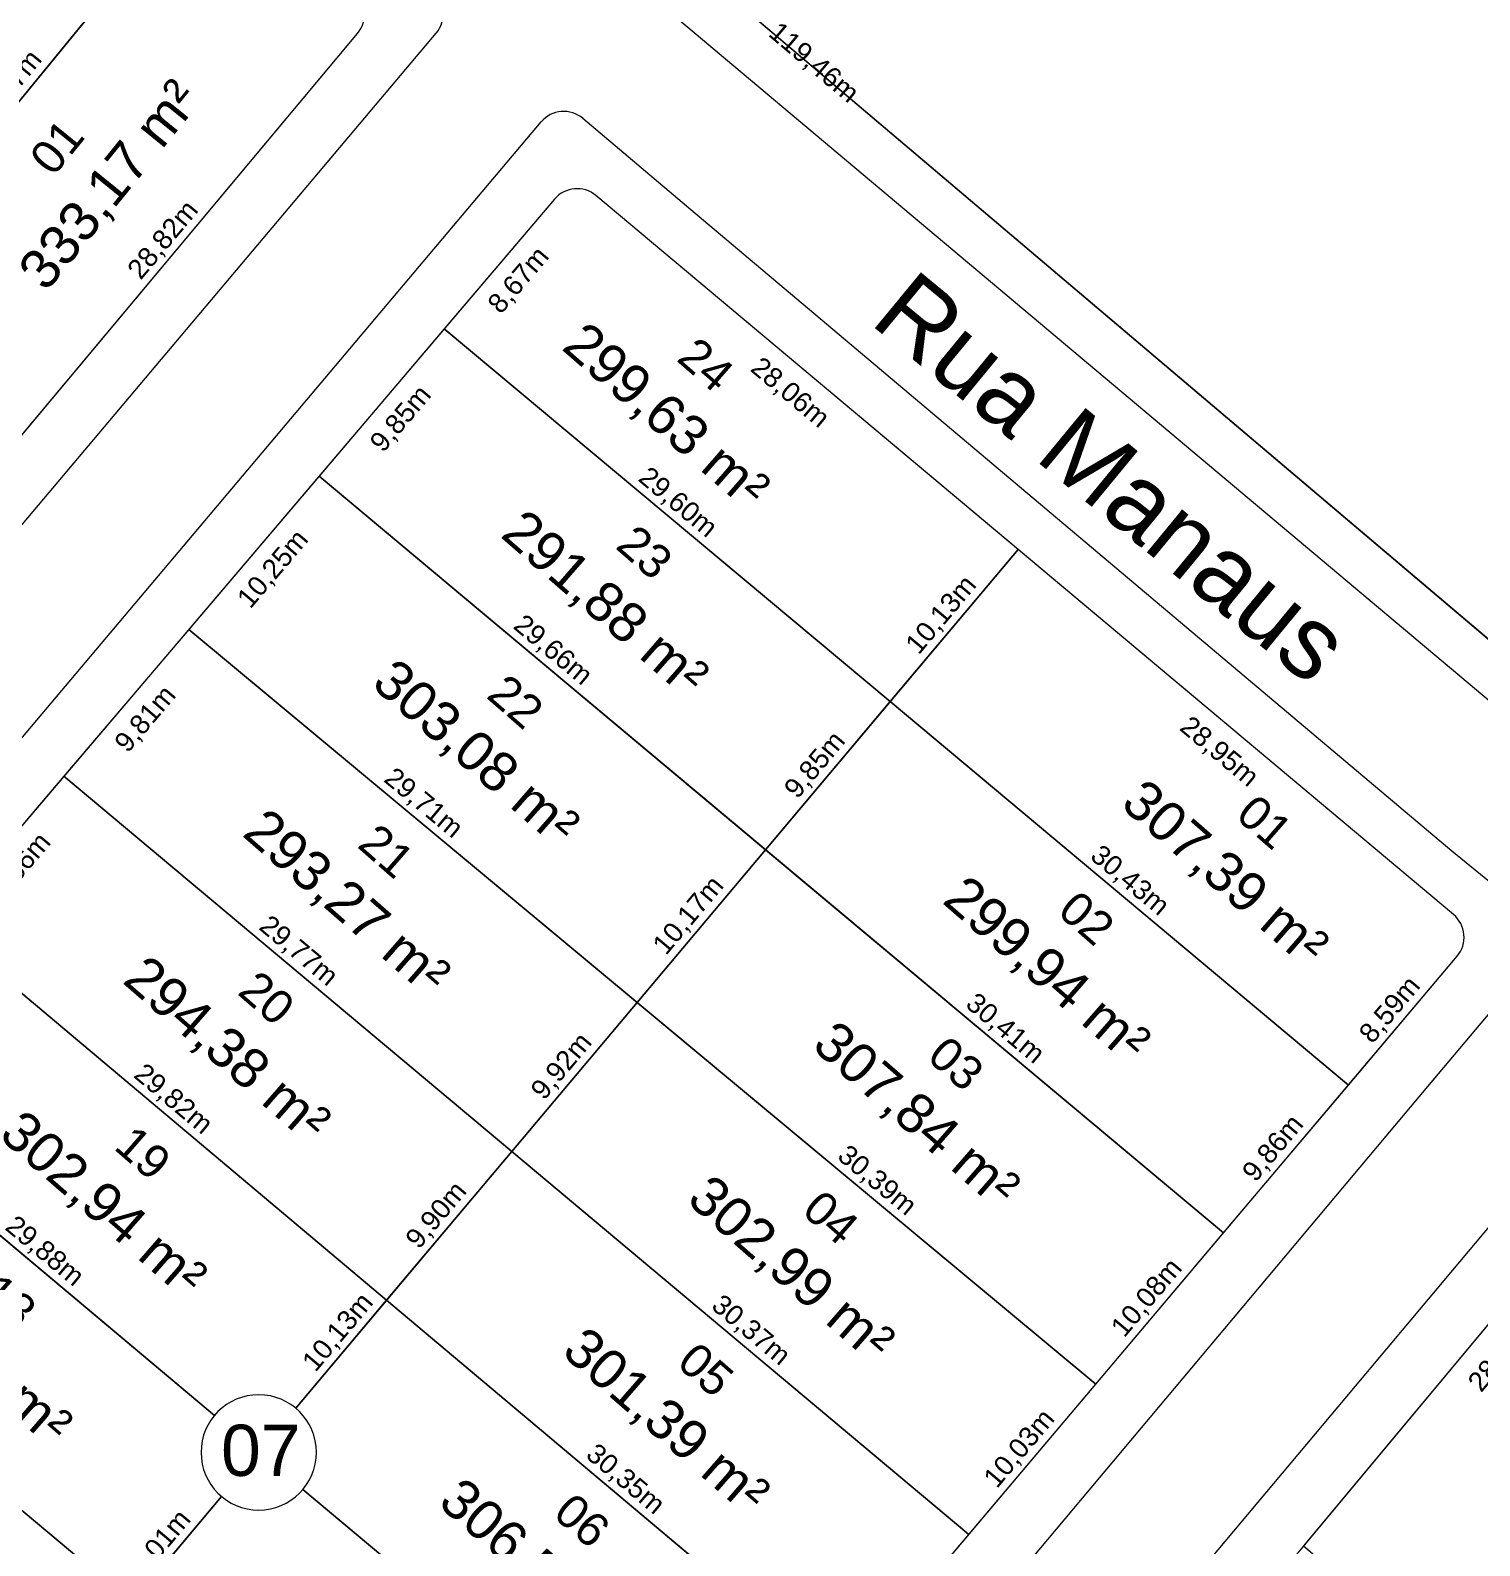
# Model space of a CAD drawing. Header units: metres. Extents: x 3808 to 8215, y 2374 to 6187.
# Drawn here: x 5542.9 to 5616.8, y 3596.4 to 3673.6 of the extents above; entities that cross this region are included whole.
import ezdxf

# ---------------------------------------------------------------- set-up
doc = ezdxf.new("R2010")
doc.units = ezdxf.units.M
for name, color, linetype in [('Areas Lotes', 1, 'Continuous'), ('Calçada', 8, 'Continuous'), ('COTAS', 7, 'Continuous'), ('Fluxo', 170, 'Continuous'), ('Lote', 7, 'Continuous'), ('Nome das Ruas', 7, 'Continuous'), ('Nº Lote', 7, 'Continuous'), ('Nº. quadra', 7, 'Continuous'), ('quadras', 7, 'Continuous')]:
    doc.layers.add(name, color=color, linetype=linetype)
doc.styles.add('Arial', font='arial.ttf')
doc.dimstyles.new('Copy(2) of ISO-25', dxfattribs={"dimtxt": 1, "dimasz": 2.5, "dimexe": 1.25, "dimexo": 0.625, "dimgap": 0.2, "dimtad": 1, "dimtoh": 1, "dimlfac": 1, "dimzin": 1, "dimtxsty": 'Arial', "dimblk": 'NONE', "dimcen": 0, "dimse1": 1, "dimse2": 1, "dimsd1": 1, "dimsd2": 1, "dimclrt": 256, "dimaunit": 1, "dimadec": 3, "dimazin": 0, "dimtfac": 1, "dimtmove": 0, "dimatfit": 3, "dimldrblk": 'NONE', "dimfxl": 1, "dimtolj": 1, "dimtzin": 0, "dimarcsym": 0})

# ---------------------------------------------------------------- blocks, each defined once
blk = doc.blocks.new('*D8033')
at = {"layer": 'Defpoints', "color": 0, "linetype": 'Continuous', "transparency": 16777216}
for p in [(5536.736, 3709.922), (5627.879, 3632.702), (5627.879, 3632.702)]:
    blk.add_point(p, dxfattribs=at)
at = {"layer": 'COTAS', "linetype": 'Continuous', "lineweight": 5, "transparency": 16777216, "insert": (5582.825, 3671.923), "char_height": 1, "attachment_point": 5, "rotation": 319.72754, "style": 'Arial'}
blk.add_mtext('\\A1;119,46m', dxfattribs=at)
blk = doc.blocks.new('_None')
blk = doc.blocks.new('*D8170')
at = {"layer": 'Defpoints', "color": 0, "linetype": 'Continuous', "transparency": 16777216}
for p in [(5625.85, 3618.06), (5627.671, 3616.542), (5607.8, 3596.407)]:
    blk.add_point(p, dxfattribs=at)
at = {"layer": 'COTAS', "linetype": 'Continuous', "lineweight": 5, "transparency": 16777216, "insert": (5618.03, 3606.229), "char_height": 1, "attachment_point": 5, "rotation": 50.18493, "style": 'Arial'}
blk.add_mtext('\\A1;28,19m', dxfattribs=at)
blk = doc.blocks.new('*D8220')
at = {"layer": 'Defpoints', "color": 0, "linetype": 'Continuous', "transparency": 16777216}
for p in [(5590.748, 3596.984), (5590.748, 3596.984), (5584.329, 3589.383)]:
    blk.add_point(p, dxfattribs=at)
at = {"layer": 'COTAS', "linetype": 'Continuous', "lineweight": 5, "transparency": 16777216, "insert": (5586.926, 3593.7), "char_height": 1, "attachment_point": 5, "rotation": 49.8242, "style": 'Arial'}
blk.add_mtext('\\A1;9,95m', dxfattribs=at)
blk = doc.blocks.new('*D8221')
at = {"layer": 'Defpoints', "color": 0, "linetype": 'Continuous', "transparency": 16777216}
for p in [(5597.218, 3604.647), (5597.218, 3604.647), (5590.748, 3596.984)]:
    blk.add_point(p, dxfattribs=at)
at = {"layer": 'COTAS', "linetype": 'Continuous', "lineweight": 5, "transparency": 16777216, "insert": (5593.371, 3601.333), "char_height": 1, "attachment_point": 5, "rotation": 49.8242, "style": 'Arial'}
blk.add_mtext('\\A1;10,03m', dxfattribs=at)
blk = doc.blocks.new('*D8222')
at = {"layer": 'Defpoints', "color": 0, "linetype": 'Continuous', "transparency": 16777216}
for p in [(5603.722, 3612.351), (5603.722, 3612.351), (5597.218, 3604.647)]:
    blk.add_point(p, dxfattribs=at)
at = {"layer": 'COTAS', "linetype": 'Continuous', "lineweight": 5, "transparency": 16777216, "insert": (5599.858, 3609.016), "char_height": 1, "attachment_point": 5, "rotation": 49.8242, "style": 'Arial'}
blk.add_mtext('\\A1;10,08m', dxfattribs=at)
blk = doc.blocks.new('*D8223')
at = {"layer": 'Defpoints', "color": 0, "linetype": 'Continuous', "transparency": 16777216}
for p in [(5610.085, 3619.886), (5610.085, 3619.886), (5603.722, 3612.351)]:
    blk.add_point(p, dxfattribs=at)
at = {"layer": 'COTAS', "linetype": 'Continuous', "lineweight": 5, "transparency": 16777216, "insert": (5606.291, 3616.635), "char_height": 1, "attachment_point": 5, "rotation": 49.8242, "style": 'Arial'}
blk.add_mtext('\\A1;9,86m', dxfattribs=at)
blk = doc.blocks.new('*D8224')
at = {"layer": 'Defpoints', "color": 0, "linetype": 'Continuous', "transparency": 16777216}
for p in [(5615.627, 3626.45), (5615.627, 3626.45), (5610.085, 3619.886)]:
    blk.add_point(p, dxfattribs=at)
at = {"layer": 'COTAS', "linetype": 'Continuous', "lineweight": 5, "transparency": 16777216, "insert": (5612.244, 3623.685), "char_height": 1, "attachment_point": 5, "rotation": 49.8242, "style": 'Arial'}
blk.add_mtext('\\A1;8,59m', dxfattribs=at)
blk = doc.blocks.new('*D8230')
at = {"layer": 'Defpoints', "color": 0, "linetype": 'Continuous', "transparency": 16777216}
for p in [(5554.582, 3601.171), (5554.582, 3601.171), (5548.142, 3593.513)]:
    blk.add_point(p, dxfattribs=at)
at = {"layer": 'COTAS', "linetype": 'Continuous', "lineweight": 5, "transparency": 16777216, "insert": (5549.367, 3596.214), "char_height": 1, "attachment_point": 5, "rotation": 49.9388, "style": 'Arial'}
blk.add_mtext('\\A1;10,01m', dxfattribs=at)
blk = doc.blocks.new('*D8231')
at = {"layer": 'Defpoints', "color": 0, "linetype": 'Continuous', "transparency": 16777216}
for p in [(5561.099, 3608.921), (5561.099, 3608.921), (5554.582, 3601.171)]:
    blk.add_point(p, dxfattribs=at)
at = {"layer": 'COTAS', "linetype": 'Continuous', "lineweight": 5, "transparency": 16777216, "insert": (5558.658, 3607.262), "char_height": 1, "attachment_point": 5, "rotation": 49.9388, "style": 'Arial'}
blk.add_mtext('\\A1;10,13m', dxfattribs=at)
blk = doc.blocks.new('*D8232')
at = {"layer": 'Defpoints', "color": 0, "linetype": 'Continuous', "transparency": 16777216}
for p in [(5567.473, 3616.5), (5567.473, 3616.5), (5561.099, 3608.921)]:
    blk.add_point(p, dxfattribs=at)
at = {"layer": 'COTAS', "linetype": 'Continuous', "lineweight": 5, "transparency": 16777216, "insert": (5563.673, 3613.226), "char_height": 1, "attachment_point": 5, "rotation": 49.9388, "style": 'Arial'}
blk.add_mtext('\\A1;9,90m', dxfattribs=at)
blk = doc.blocks.new('*D8233')
at = {"layer": 'Defpoints', "color": 0, "linetype": 'Continuous', "transparency": 16777216}
for p in [(5573.855, 3624.089), (5573.855, 3624.089), (5567.473, 3616.5)]:
    blk.add_point(p, dxfattribs=at)
at = {"layer": 'COTAS', "linetype": 'Continuous', "lineweight": 5, "transparency": 16777216, "insert": (5570.051, 3620.81), "char_height": 1, "attachment_point": 5, "rotation": 49.9388, "style": 'Arial'}
blk.add_mtext('\\A1;9,92m', dxfattribs=at)
blk = doc.blocks.new('*D8234')
at = {"layer": 'Defpoints', "color": 0, "linetype": 'Continuous', "transparency": 16777216}
for p in [(5580.399, 3631.871), (5580.399, 3631.871), (5573.855, 3624.089)]:
    blk.add_point(p, dxfattribs=at)
at = {"layer": 'COTAS', "linetype": 'Continuous', "lineweight": 5, "transparency": 16777216, "insert": (5576.514, 3628.496), "char_height": 1, "attachment_point": 5, "rotation": 49.9388, "style": 'Arial'}
blk.add_mtext('\\A1;10,17m', dxfattribs=at)
blk = doc.blocks.new('*D8235')
at = {"layer": 'Defpoints', "color": 0, "linetype": 'Continuous', "transparency": 16777216}
for p in [(5586.741, 3639.413), (5586.741, 3639.413), (5580.399, 3631.871)]:
    blk.add_point(p, dxfattribs=at)
at = {"layer": 'COTAS', "linetype": 'Continuous', "lineweight": 5, "transparency": 16777216, "insert": (5582.957, 3636.158), "char_height": 1, "attachment_point": 5, "rotation": 49.9388, "style": 'Arial'}
blk.add_mtext('\\A1;9,85m', dxfattribs=at)
blk = doc.blocks.new('*D8236')
at = {"layer": 'Defpoints', "color": 0, "linetype": 'Continuous', "transparency": 16777216}
for p in [(5593.261, 3647.167), (5593.261, 3647.167), (5586.741, 3639.413)]:
    blk.add_point(p, dxfattribs=at)
at = {"layer": 'COTAS', "linetype": 'Continuous', "lineweight": 5, "transparency": 16777216, "insert": (5589.388, 3643.806), "char_height": 1, "attachment_point": 5, "rotation": 49.9388, "style": 'Arial'}
blk.add_mtext('\\A1;10,13m', dxfattribs=at)
blk = doc.blocks.new('*D8244')
at = {"layer": 'Defpoints', "color": 0, "linetype": 'Continuous', "transparency": 16777216}
for p in [(5544.662, 3635.625), (5546.288, 3634.243), (5538.276, 3628.115)]:
    blk.add_point(p, dxfattribs=at)
at = {"layer": 'COTAS', "linetype": 'Continuous', "lineweight": 5, "transparency": 16777216, "insert": (5542.485, 3631.007), "char_height": 1, "attachment_point": 5, "rotation": 49.62396, "style": 'Arial'}
blk.add_mtext('\\A1;9,86m', dxfattribs=at)
blk = doc.blocks.new('*D8245')
at = {"layer": 'Defpoints', "color": 0, "linetype": 'Continuous', "transparency": 16777216}
for p in [(5551.015, 3643.096), (5552.641, 3641.713), (5544.662, 3635.625)]:
    blk.add_point(p, dxfattribs=at)
at = {"layer": 'COTAS', "linetype": 'Continuous', "lineweight": 5, "transparency": 16777216, "insert": (5548.854, 3638.497), "char_height": 1, "attachment_point": 5, "rotation": 49.62396, "style": 'Arial'}
blk.add_mtext('\\A1;9,81m', dxfattribs=at)
blk = doc.blocks.new('*D8246')
at = {"layer": 'Defpoints', "color": 0, "linetype": 'Continuous', "transparency": 16777216}
for p in [(5557.656, 3650.906), (5559.282, 3649.523), (5551.015, 3643.096)]:
    blk.add_point(p, dxfattribs=at)
at = {"layer": 'COTAS', "linetype": 'Continuous', "lineweight": 5, "transparency": 16777216, "insert": (5555.351, 3646.137), "char_height": 1, "attachment_point": 5, "rotation": 49.62396, "style": 'Arial'}
blk.add_mtext('\\A1;10,25m', dxfattribs=at)
blk = doc.blocks.new('*D8247')
at = {"layer": 'Defpoints', "color": 0, "linetype": 'Continuous', "transparency": 16777216}
for p in [(5564.035, 3658.407), (5565.661, 3657.025), (5557.656, 3650.906)]:
    blk.add_point(p, dxfattribs=at)
at = {"layer": 'COTAS', "linetype": 'Continuous', "lineweight": 5, "transparency": 16777216, "insert": (5561.861, 3653.793), "char_height": 1, "attachment_point": 5, "rotation": 49.62396, "style": 'Arial'}
blk.add_mtext('\\A1;9,85m', dxfattribs=at)
blk = doc.blocks.new('*D8248')
at = {"layer": 'Defpoints', "color": 0, "linetype": 'Continuous', "transparency": 16777216}
for p in [(5569.655, 3665.016), (5571.28, 3663.633), (5564.035, 3658.407)]:
    blk.add_point(p, dxfattribs=at)
at = {"layer": 'COTAS', "linetype": 'Continuous', "lineweight": 5, "transparency": 16777216, "insert": (5567.861, 3660.848), "char_height": 1, "attachment_point": 5, "rotation": 49.62396, "style": 'Arial'}
blk.add_mtext('\\A1;8,67m', dxfattribs=at)
blk = doc.blocks.new('*D8257')
at = {"layer": 'Defpoints', "color": 0, "linetype": 'Continuous', "transparency": 16777216}
for p in [(5525.187, 3612.723), (5548.142, 3593.513), (5548.142, 3593.513)]:
    blk.add_point(p, dxfattribs=at)
at = {"layer": 'COTAS', "linetype": 'Continuous', "lineweight": 5, "transparency": 16777216, "insert": (5537.179, 3603.732), "char_height": 1, "attachment_point": 5, "rotation": 320.07525, "style": 'Arial'}
blk.add_mtext('\\A1;29,93m', dxfattribs=at)
blk = doc.blocks.new('*D8259')
at = {"layer": 'Defpoints', "color": 0, "linetype": 'Continuous', "transparency": 16777216}
for p in [(5531.687, 3620.366), (5554.582, 3601.171), (5554.582, 3601.171)]:
    blk.add_point(p, dxfattribs=at)
at = {"layer": 'COTAS', "linetype": 'Continuous', "lineweight": 5, "transparency": 16777216, "insert": (5543.649, 3611.382), "char_height": 1, "attachment_point": 5, "rotation": 320.02532, "style": 'Arial'}
blk.add_mtext('\\A1;29,88m', dxfattribs=at)
blk = doc.blocks.new('*D8260')
at = {"layer": 'Defpoints', "color": 0, "linetype": 'Continuous', "transparency": 16777216}
for p in [(5554.582, 3601.171), (5577.828, 3581.683), (5577.828, 3581.683)]:
    blk.add_point(p, dxfattribs=at)
at = {"layer": 'COTAS', "linetype": 'Continuous', "lineweight": 5, "transparency": 16777216, "insert": (5566.72, 3592.041), "char_height": 1, "attachment_point": 5, "rotation": 320.02532, "style": 'Arial'}
blk.add_mtext('\\A1;30,33m', dxfattribs=at)
blk = doc.blocks.new('*D8261')
at = {"layer": 'Defpoints', "color": 0, "linetype": 'Continuous', "transparency": 16777216}
for p in [(5538.276, 3628.115), (5561.099, 3608.921), (5561.099, 3608.921)]:
    blk.add_point(p, dxfattribs=at)
at = {"layer": 'COTAS', "linetype": 'Continuous', "lineweight": 5, "transparency": 16777216, "insert": (5550.203, 3619.131), "char_height": 1, "attachment_point": 5, "rotation": 319.93459, "style": 'Arial'}
blk.add_mtext('\\A1;29,82m', dxfattribs=at)
blk = doc.blocks.new('*D8262')
at = {"layer": 'Defpoints', "color": 0, "linetype": 'Continuous', "transparency": 16777216}
for p in [(5561.099, 3608.921), (5584.329, 3589.383), (5584.329, 3589.383)]:
    blk.add_point(p, dxfattribs=at)
at = {"layer": 'COTAS', "linetype": 'Continuous', "lineweight": 5, "transparency": 16777216, "insert": (5573.23, 3599.765), "char_height": 1, "attachment_point": 5, "rotation": 319.93459, "style": 'Arial'}
blk.add_mtext('\\A1;30,35m', dxfattribs=at)
blk = doc.blocks.new('*D8263')
at = {"layer": 'Defpoints', "color": 0, "linetype": 'Continuous', "transparency": 16777216}
for p in [(5567.473, 3616.5), (5567.473, 3616.5), (5590.748, 3596.984)]:
    blk.add_point(p, dxfattribs=at)
at = {"layer": 'COTAS', "linetype": 'Continuous', "lineweight": 5, "transparency": 16777216, "insert": (5579.625, 3607.356), "char_height": 1, "attachment_point": 5, "rotation": 320.02134, "style": 'Arial'}
blk.add_mtext('\\A1;30,37m', dxfattribs=at)
blk = doc.blocks.new('*D8264')
at = {"layer": 'Defpoints', "color": 0, "linetype": 'Continuous', "transparency": 16777216}
for p in [(5544.662, 3635.625), (5544.662, 3635.625), (5567.473, 3616.5)]:
    blk.add_point(p, dxfattribs=at)
at = {"layer": 'COTAS', "linetype": 'Continuous', "lineweight": 5, "transparency": 16777216, "insert": (5556.582, 3626.676), "char_height": 1, "attachment_point": 5, "rotation": 320.02134, "style": 'Arial'}
blk.add_mtext('\\A1;29,77m', dxfattribs=at)
blk = doc.blocks.new('*D8265')
at = {"layer": 'Defpoints', "color": 0, "linetype": 'Continuous', "transparency": 16777216}
for p in [(5551.015, 3643.096), (5573.855, 3624.089), (5573.855, 3624.089)]:
    blk.add_point(p, dxfattribs=at)
at = {"layer": 'COTAS', "linetype": 'Continuous', "lineweight": 5, "transparency": 16777216, "insert": (5562.947, 3634.208), "char_height": 1, "attachment_point": 5, "rotation": 320.23366, "style": 'Arial'}
blk.add_mtext('\\A1;29,71m', dxfattribs=at)
blk = doc.blocks.new('*D8266')
at = {"layer": 'Defpoints', "color": 0, "linetype": 'Continuous', "transparency": 16777216}
for p in [(5573.855, 3624.089), (5597.218, 3604.647), (5597.218, 3604.647)]:
    blk.add_point(p, dxfattribs=at)
at = {"layer": 'COTAS', "linetype": 'Continuous', "lineweight": 5, "transparency": 16777216, "insert": (5586.048, 3614.984), "char_height": 1, "attachment_point": 5, "rotation": 320.23366, "style": 'Arial'}
blk.add_mtext('\\A1;30,39m', dxfattribs=at)
blk = doc.blocks.new('*D8267')
at = {"layer": 'Defpoints', "color": 0, "linetype": 'Continuous', "transparency": 16777216}
for p in [(5580.399, 3631.871), (5580.399, 3631.871), (5603.722, 3612.351)]:
    blk.add_point(p, dxfattribs=at)
at = {"layer": 'COTAS', "linetype": 'Continuous', "lineweight": 5, "transparency": 16777216, "insert": (5592.574, 3622.725), "char_height": 1, "attachment_point": 5, "rotation": 320.07203, "style": 'Arial'}
blk.add_mtext('\\A1;30,41m', dxfattribs=at)
blk = doc.blocks.new('*D8268')
at = {"layer": 'Defpoints', "color": 0, "linetype": 'Continuous', "transparency": 16777216}
for p in [(5557.656, 3650.906), (5557.656, 3650.906), (5580.399, 3631.871)]:
    blk.add_point(p, dxfattribs=at)
at = {"layer": 'COTAS', "linetype": 'Continuous', "lineweight": 5, "transparency": 16777216, "insert": (5569.541, 3642.003), "char_height": 1, "attachment_point": 5, "rotation": 320.07203, "style": 'Arial'}
blk.add_mtext('\\A1;29,66m', dxfattribs=at)
blk = doc.blocks.new('*D8269')
at = {"layer": 'Defpoints', "color": 0, "linetype": 'Continuous', "transparency": 16777216}
for p in [(5564.035, 3658.407), (5586.741, 3639.413), (5586.741, 3639.413)]:
    blk.add_point(p, dxfattribs=at)
at = {"layer": 'COTAS', "linetype": 'Continuous', "lineweight": 5, "transparency": 16777216, "insert": (5575.902, 3649.525), "char_height": 1, "attachment_point": 5, "rotation": 320.08731, "style": 'Arial'}
blk.add_mtext('\\A1;29,60m', dxfattribs=at)
blk = doc.blocks.new('*D8270')
at = {"layer": 'Defpoints', "color": 0, "linetype": 'Continuous', "transparency": 16777216}
for p in [(5586.741, 3639.413), (5610.085, 3619.886), (5610.085, 3619.886)]:
    blk.add_point(p, dxfattribs=at)
at = {"layer": 'COTAS', "linetype": 'Continuous', "lineweight": 5, "transparency": 16777216, "insert": (5598.927, 3630.264), "char_height": 1, "attachment_point": 5, "rotation": 320.08731, "style": 'Arial'}
blk.add_mtext('\\A1;30,43m', dxfattribs=at)
blk = doc.blocks.new('*D8271')
at = {"layer": 'Defpoints', "color": 0, "linetype": 'Continuous', "transparency": 16777216}
for p in [(5571.761, 3665.194), (5593.261, 3647.167), (5591.853, 3645.487)]:
    blk.add_point(p, dxfattribs=at)
at = {"layer": 'COTAS', "linetype": 'Continuous', "lineweight": 5, "transparency": 16777216, "insert": (5581.617, 3655.114), "char_height": 1, "attachment_point": 5, "rotation": 320.02192, "style": 'Arial'}
blk.add_mtext('\\A1;28,06m', dxfattribs=at)
blk = doc.blocks.new('*D8272')
at = {"layer": 'Defpoints', "color": 0, "linetype": 'Continuous', "transparency": 16777216}
for p in [(5593.261, 3647.167), (5615.444, 3628.567), (5614.056, 3626.912)]:
    blk.add_point(p, dxfattribs=at)
at = {"layer": 'COTAS', "linetype": 'Continuous', "lineweight": 5, "transparency": 16777216, "insert": (5603.479, 3636.825), "char_height": 1, "attachment_point": 5, "rotation": 320.02192, "style": 'Arial'}
blk.add_mtext('\\A1;28,95m', dxfattribs=at)
blk = doc.blocks.new('*D8308')
at = {"layer": 'Defpoints', "color": 0, "linetype": 'Continuous', "transparency": 16777216}
for p in [(5559.611, 3673.444), (5559.611, 3673.444), (5541.125, 3651.333)]:
    blk.add_point(p, dxfattribs=at)
at = {"layer": 'COTAS', "linetype": 'Continuous', "lineweight": 5, "transparency": 16777216, "insert": (5549.753, 3662.902), "char_height": 1, "attachment_point": 5, "rotation": 50.10255, "style": 'Arial'}
blk.add_mtext('\\A1;28,82m', dxfattribs=at)
blk = doc.blocks.new('*D8385')
at = {"layer": 'Defpoints', "color": 0, "linetype": 'Continuous', "transparency": 16777216}
for p in [(5552.018, 3681.762), (5552.018, 3681.762), (5532.826, 3658.349)]:
    blk.add_point(p, dxfattribs=at)
at = {"layer": 'COTAS', "linetype": 'Continuous', "lineweight": 5, "transparency": 16777216, "insert": (5541.803, 3670.563), "char_height": 1, "attachment_point": 5, "rotation": 50.65796, "style": 'Arial'}
blk.add_mtext('\\A1;30,27m', dxfattribs=at)

msp = doc.modelspace()

# ---------------------------------------------------------------- hatches: boundary and pattern name
at = {"layer": 'Fluxo', "lineweight": 5}
h = msp.add_hatch(dxfattribs=at)
h.set_pattern_fill('ANSI32', color=256, scale=0.15)
h.set_pattern_definition([(45, (-581.274, 256.0805), (-1.01027881, 1.01027881), []), (45, (-580.6005, 256.0805), (-1.01027881, 1.01027881), [])])
edge = h.paths.add_edge_path()
edge.add_arc((6409.322, 3934.822), 605.94, 215.558436, 220.888153)
edge.add_arc((6409.322, 3934.822), 601.94, 215.558436, 220.888153)
edge.add_line((5951.237, 3538.183), (5954.261, 3540.801))
edge.add_arc((10925.118, 7550.386), 6385.997, 217.3930198, 218.3872368)
edge.add_arc((10925.118, 7550.386), 6389.997, 217.3930198, 218.3872368)
edge.add_arc((8022.058, 5423.597), 2788.956, 216.17081, 218.897105)
edge.add_arc((8022.058, 5423.597), 2792.956, 216.17081, 218.897105)
edge.add_arc((6561.25, 4446.689), 1035.746, 216.369866, 220.234553)
edge.add_arc((6561.25, 4446.689), 1039.746, 216.369866, 220.234553)
edge.add_line((5727.223, 3832.546), (5655.544, 3923.802))
edge.add_line((5724.078, 3830.075), (5652.399, 3921.332))
edge.add_line((5655.674, 3923.617), (5438.849, 4274.969))
edge.add_line((5652.27, 3921.517), (5435.445, 4272.868))

# ---------------------------------------------------------------- linework, layer by layer
at = {"layer": 'Calçada', "linetype": 'Continuous', "lineweight": 5}
for p, q in [((5490.049, 3586.204), (5563.623, 3673.462)), ((5571.087, 3669.129), (5576.587, 3664.491)), ((5495.442, 3581.741), (5568.974, 3668.949)), ((5576.587, 3664.491), (5615.349, 3631.821)), ((5615.349, 3631.821), (5619.422, 3628.49)), ((5619.621, 3626.364), (5614.119, 3619.81)), ((5614.119, 3619.81), (5546.579, 3539.306))]:
    msp.add_line(p, q, dxfattribs=at)
at = {"layer": 'Calçada', "linetype": 'Continuous', "lineweight": 5, "flags": 128}
for points in [[(5520.109, 3721.115), (5623.951, 3633.855, 0.414336), (5626.065, 3634.039), (5632.792, 3642.051), (5679.421, 3697.953), (5696.119, 3718.559), (5753.442, 3788.872)], [(5596.688, 3486.736, -0.416095), (5594.564, 3486.599), (5589.796, 3490.818), (5551.522, 3522.744), (5547.087, 3526.188, -0.416011), (5546.828, 3528.3), (5552.013, 3534.892), (5619.481, 3615.311), (5625.066, 3621.962, -0.410428), (5627.164, 3622.159), (5632.844, 3617.514), (5670.808, 3584.857), (5674.914, 3581.443, -0.407932), (5675.128, 3579.355), (5671.497, 3574.792), (5599.98, 3490.507), (5596.688, 3486.736)]]:
    msp.add_lwpolyline(points, format="xyb", dxfattribs=at)
at = {"layer": 'Calçada', "linetype": 'Continuous', "lineweight": 5}
for centre, start, end in [((5562.476, 3674.429), 319.86326, 49.85713), ((5570.12, 3667.982), 49.85713, 139.86326)]:
    msp.add_arc(centre, 1.5, start, end, dxfattribs=at)
at = {"layer": 'Lote', "linetype": 'Continuous', "lineweight": 5}
for p, q in [((5532.826, 3658.349), (5552.018, 3681.762)), ((5610.085, 3619.886), (5564.035, 3658.407)), ((5603.722, 3612.351), (5557.656, 3650.906)), ((5593.261, 3647.167), (5556.473, 3603.419)), ((5551.015, 3643.096), (5597.218, 3604.647)), ((5590.748, 3596.984), (5544.662, 3635.625)), ((5538.276, 3628.115), (5584.329, 3589.383)), ((5552.331, 3603.058), (5531.687, 3620.366)), ((5525.187, 3612.723), (5571.39, 3574.058)), ((5552.692, 3598.923), (5515.38, 3554.552)), ((5577.828, 3581.683), (5556.833, 3599.284))]:
    msp.add_line(p, q, dxfattribs=at)
at = {"layer": 'Lote', "linetype": 'Continuous', "lineweight": 5, "flags": 128}
for points in [[(5552.018, 3681.762), (5542.885, 3689.416), (5523.726, 3666.043), (5532.826, 3658.349)], [(5586.741, 3639.413), (5564.035, 3658.407), (5557.656, 3650.906), (5580.399, 3631.871)], [(5573.855, 3624.089), (5580.399, 3631.871), (5557.656, 3650.906), (5551.015, 3643.096)], [(5573.855, 3624.089), (5551.015, 3643.096), (5544.662, 3635.625), (5567.473, 3616.5)], [(5603.722, 3612.351), (5610.085, 3619.886), (5586.741, 3639.413), (5580.399, 3631.871)], [(5567.473, 3616.5), (5544.662, 3635.625), (5538.276, 3628.115), (5561.099, 3608.921)], [(5573.855, 3624.089), (5597.218, 3604.647), (5603.722, 3612.351), (5580.399, 3631.871)], [(5590.748, 3596.984), (5597.218, 3604.647), (5573.855, 3624.089), (5567.473, 3616.5)], [(5561.099, 3608.921), (5584.329, 3589.383), (5590.748, 3596.984), (5567.473, 3616.5)], [(5525.187, 3612.723), (5518.804, 3605.216), (5541.667, 3585.813), (5548.142, 3593.513)]]:
    msp.add_lwpolyline(points, close=True, dxfattribs=at)
for points in [[(5532.826, 3658.349), (5541.125, 3651.333), (5559.611, 3673.444, 0.413871), (5559.423, 3675.556), (5552.018, 3681.762)], [(5586.741, 3639.413), (5593.261, 3647.167), (5571.761, 3665.194, 0.412181), (5569.655, 3665.016), (5564.035, 3658.407)], [(5610.085, 3619.886), (5615.627, 3626.45, 0.415225), (5615.444, 3628.567), (5593.261, 3647.167), (5586.741, 3639.413)], [(5607.8, 3596.407), (5617.181, 3588.377), (5636.078, 3611.456), (5627.965, 3618.25, 0.414854), (5625.85, 3618.06)]]:
    msp.add_lwpolyline(points, format="xyb", close=True, dxfattribs=at)
for points in [[(5556.473, 3603.419), (5561.099, 3608.921), (5538.276, 3628.115), (5531.687, 3620.366), (5552.331, 3603.058)], [(5552.331, 3603.058), (5531.687, 3620.366), (5525.187, 3612.723), (5548.142, 3593.513), (5552.692, 3598.923)], [(5556.833, 3599.284), (5577.828, 3581.683), (5584.329, 3589.383), (5561.099, 3608.921), (5556.473, 3603.419)], [(5552.692, 3598.923), (5548.142, 3593.513), (5571.39, 3574.058), (5577.828, 3581.683), (5556.833, 3599.284)]]:
    msp.add_lwpolyline(points, dxfattribs=at)
at = {"layer": 'Nº. quadra', "lineweight": 5}
for start, end in [(0, 180), (180, 0)]:
    msp.add_arc((5554.582, 3601.171), 2.937, start, end, dxfattribs=at)
at = {"layer": 'quadras', "linetype": 'Continuous', "lineweight": 5}
for p, q in [((5622.946, 3637.746), (5531.803, 3714.966)), ((5484.317, 3583.386), (5559.611, 3673.444)), ((5615.444, 3628.567), (5571.761, 3665.194)), ((5569.655, 3665.016), (5493.227, 3575.137)), ((5539.476, 3536.261), (5615.627, 3626.45)), ((5625.85, 3618.06), (5551.133, 3528.43))]:
    msp.add_line(p, q, dxfattribs=at)
at = {"layer": 'quadras', "linetype": 'Continuous', "lineweight": 5, "flags": 128}
msp.add_lwpolyline([(5622.946, 3637.746, 0.415486), (5625.065, 3637.926), (5682.196, 3705.956), (5588.97, 3782.887), (5531.803, 3714.966)], format="xyb", close=True, dxfattribs=at)
msp.add_lwpolyline([(5622.946, 3637.746, 0.415486), (5625.065, 3637.926), (5682.196, 3705.956), (5588.97, 3782.887), (5531.803, 3714.966)], format="xyb", close=True, dxfattribs=at)
at = {"layer": 'quadras', "linetype": 'Continuous', "lineweight": 5}
for centre, start, end in [((5558.46, 3674.406), 320.10255, 50.03548), ((5570.797, 3664.044), 50.02192, 139.62396), ((5614.481, 3627.418), 319.8242, 50.02192)]:
    msp.add_arc(centre, 1.5, start, end, dxfattribs=at)

# ---------------------------------------------------------------- texts
at = {"layer": 'Areas Lotes', "color": 1, "lineweight": 5, "style": 'Arial'}
for s, rotation, p in [('333,17 m²', 50.94257, (5543.752, 3660.238)), ('299,63 m²', 318.90341, (5569.952, 3657.395)), ('291,88 m²', 318.90341, (5566.837, 3647.844)), ('303,08 m²', 318.90341, (5560.259, 3640.232)), ('307,39 m²', 318.90341, (5598.417, 3634.099)), ('293,27 m²', 318.90341, (5553.682, 3632.619)), ('299,94 m²', 318.90341, (5589.341, 3629.2)), ('294,38 m²', 318.90341, (5547.584, 3625.131)), ('307,84 m²', 318.90341, (5582.694, 3621.795)), ('302,94 m²', 318.90341, (5541.284, 3617.241)), ('302,99 m²', 318.90341, (5576.317, 3613.949)), ('299,63 m²', 318.90341, (5534.429, 3609.698)), ('301,39 m²', 318.90341, (5569.948, 3606.198)), ('306,51 m²', 318.90341, (5563.647, 3598.516))]:
    msp.add_text(s, height=2.0071, rotation=rotation, dxfattribs=at).set_placement(p)
at = {"layer": 'Nome das Ruas', "lineweight": 5, "style": 'Arial'}
msp.add_text('Rua Manaus', height=3.6842, rotation=320.50736, dxfattribs=at).set_placement((5585.643, 3658.708, 190.804))
at = {"layer": 'Nº Lote', "lineweight": 5, "style": 'Arial'}
for s, rotation, p in [('01', 50.94257, (5544.122, 3666.113, 1.156)), ('24', 318.90341, (5575.81, 3656.816, 1.156)), ('23', 318.90341, (5572.695, 3647.265, 1.156)), ('22', 318.90341, (5566.117, 3639.653, 1.156)), ('01', 318.90341, (5604.275, 3633.52, 1.156)), ('21', 318.90341, (5559.54, 3632.04, 1.156)), ('02', 318.90341, (5595.199, 3628.621, 1.156)), ('20', 318.90341, (5553.442, 3624.551, 1.156)), ('03', 318.90341, (5588.552, 3621.216, 1.156)), ('19', 318.90341, (5547.141, 3616.662, 1.156)), ('04', 318.90341, (5582.175, 3613.37, 1.156)), ('18', 318.90341, (5540.287, 3609.119, 1.156)), ('05', 318.90341, (5575.805, 3605.619, 1.156)), ('06', 318.90341, (5569.505, 3597.937, 1.156))]:
    msp.add_text(s, height=1.706, rotation=rotation, dxfattribs=at).set_placement(p)
at = {"layer": 'Nº. quadra', "lineweight": 5, "style": 'Arial'}
msp.add_text('07', height=2.6083, dxfattribs=at).set_placement((5552.662, 3599.975))

# ---------------------------------------------------------------- dimensions: what is measured, and where the dimension line sits
at = {"layer": 'COTAS', "linetype": 'Continuous', "lineweight": 5}
for p1, p2, distance, picture, middle in [((5536.736, 3709.922), (5627.879, 3632.702), 0, '*D8033', (5582.825, 3671.923)), ((5532.826, 3658.349), (5552.018, 3681.762), 0, '*D8385', (5541.803, 3670.563)), ((5571.761, 3665.194), (5593.261, 3647.167), -2.192, '*D8271', (5581.617, 3655.114)), ((5564.035, 3658.407), (5586.741, 3639.413), 0, '*D8269', (5575.902, 3649.525)), ((5580.399, 3631.871), (5557.656, 3650.906), 0, '*D8268', (5569.541, 3642.003)), ((5593.261, 3647.167), (5615.444, 3628.567), -2.16, '*D8272', (5603.479, 3636.825)), ((5551.015, 3643.096), (5573.855, 3624.089), 0, '*D8265', (5562.947, 3634.208)), ((5586.741, 3639.413), (5610.085, 3619.886), 0, '*D8270', (5598.927, 3630.264)), ((5567.473, 3616.5), (5544.662, 3635.625), 0, '*D8264', (5556.582, 3626.676)), ((5603.722, 3612.351), (5580.399, 3631.871), 0, '*D8267', (5592.574, 3622.725)), ((5538.276, 3628.115), (5561.099, 3608.921), 0, '*D8261', (5550.203, 3619.131)), ((5573.855, 3624.089), (5597.218, 3604.647), 0, '*D8266', (5586.048, 3614.984)), ((5531.687, 3620.366), (5554.582, 3601.171), 0, '*D8259', (5543.649, 3611.382)), ((5590.748, 3596.984), (5567.473, 3616.5), 0, '*D8263', (5579.625, 3607.356)), ((5525.187, 3612.723), (5548.142, 3593.513), 0, '*D8257', (5537.179, 3603.732)), ((5561.099, 3608.921), (5584.329, 3589.383), 0, '*D8262', (5573.23, 3599.765)), ((5554.582, 3601.171), (5577.828, 3581.683), 0, '*D8260', (5566.72, 3592.041))]:
    dim = msp.add_aligned_dim(p1=p1, p2=p2, distance=distance, dimstyle='Copy(2) of ISO-25', override={"dimpost": 'm'}, dxfattribs=at)
    dim.commit()
    dim.dimension.update_dxf_attribs({"geometry": picture, "text_midpoint": middle})
for base, p1, p2, angle, picture, middle in [((5559.611, 3673.444), (5541.125, 3651.333), (5559.611, 3673.444), 230.10255, '*D8308', (5549.753, 3662.902)), ((5571.2804, 3663.6333), (5564.035, 3658.4073), (5569.6545, 3665.0159), 229.62396, '*D8248', (5567.8605, 3660.8479)), ((5565.661, 3657.025), (5557.656, 3650.906), (5564.035, 3658.407), 229.62396, '*D8247', (5561.861, 3653.793)), ((5559.282, 3649.523), (5551.015, 3643.096), (5557.656, 3650.906), 229.62396, '*D8246', (5555.351, 3646.137)), ((5593.261, 3647.167), (5586.741, 3639.413), (5593.261, 3647.167), 229.9388, '*D8236', (5589.388, 3643.806)), ((5552.641, 3641.713), (5544.662, 3635.625), (5551.015, 3643.096), 229.62396, '*D8245', (5548.854, 3638.497)), ((5586.741, 3639.413), (5580.399, 3631.871), (5586.741, 3639.413), 229.9388, '*D8235', (5582.957, 3636.158)), ((5546.288, 3634.243), (5538.276, 3628.115), (5544.662, 3635.625), 229.62396, '*D8244', (5542.485, 3631.007)), ((5580.399, 3631.871), (5573.855, 3624.089), (5580.399, 3631.871), 229.9388, '*D8234', (5576.514, 3628.496)), ((5615.627, 3626.45), (5610.085, 3619.886), (5615.627, 3626.45), 229.8242, '*D8224', (5612.244, 3623.685)), ((5573.855, 3624.089), (5567.473, 3616.5), (5573.855, 3624.089), 229.9388, '*D8233', (5570.051, 3620.81)), ((5610.085, 3619.886), (5603.722, 3612.351), (5610.085, 3619.886), 229.8242, '*D8223', (5606.291, 3616.635)), ((5627.671, 3616.542), (5607.8, 3596.407), (5625.85, 3618.06), 230.18493, '*D8170', (5618.03, 3606.229)), ((5567.473, 3616.5), (5561.099, 3608.921), (5567.473, 3616.5), 229.9388, '*D8232', (5563.673, 3613.226)), ((5603.722, 3612.351), (5597.218, 3604.647), (5603.722, 3612.351), 229.8242, '*D8222', (5599.858, 3609.016)), ((5597.218, 3604.647), (5590.748, 3596.984), (5597.218, 3604.647), 229.8242, '*D8221', (5593.371, 3601.333)), ((5590.748, 3596.984), (5584.329, 3589.383), (5590.748, 3596.984), 229.8242, '*D8220', (5586.926, 3593.7))]:
    dim = msp.add_linear_dim(base=base, p1=p1, p2=p2, angle=angle, dimstyle='Copy(2) of ISO-25', override={"dimpost": 'm', "dimtmove": 1}, dxfattribs=at)
    dim.commit()
    dim.dimension.update_dxf_attribs({"geometry": picture, "text_midpoint": middle})
for base, p1, p2, picture, middle in [((5561.099, 3608.921), (5554.582, 3601.171), (5561.099, 3608.921), '*D8231', (5559.271, 3606.747)), ((5554.582, 3601.171), (5548.142, 3593.513), (5554.582, 3601.171), '*D8230', (5549.98, 3595.698))]:
    dim = msp.add_linear_dim(base=base, p1=p1, p2=p2, angle=229.9388, dimstyle='Copy(2) of ISO-25', override={"dimpost": 'm', "dimtmove": 1}, dxfattribs=at)
    dim.commit()
    dim.dimension.update_dxf_attribs({"geometry": picture, "text_midpoint": middle, "dimtype": 160})

doc.saveas('drawing.dxf')
